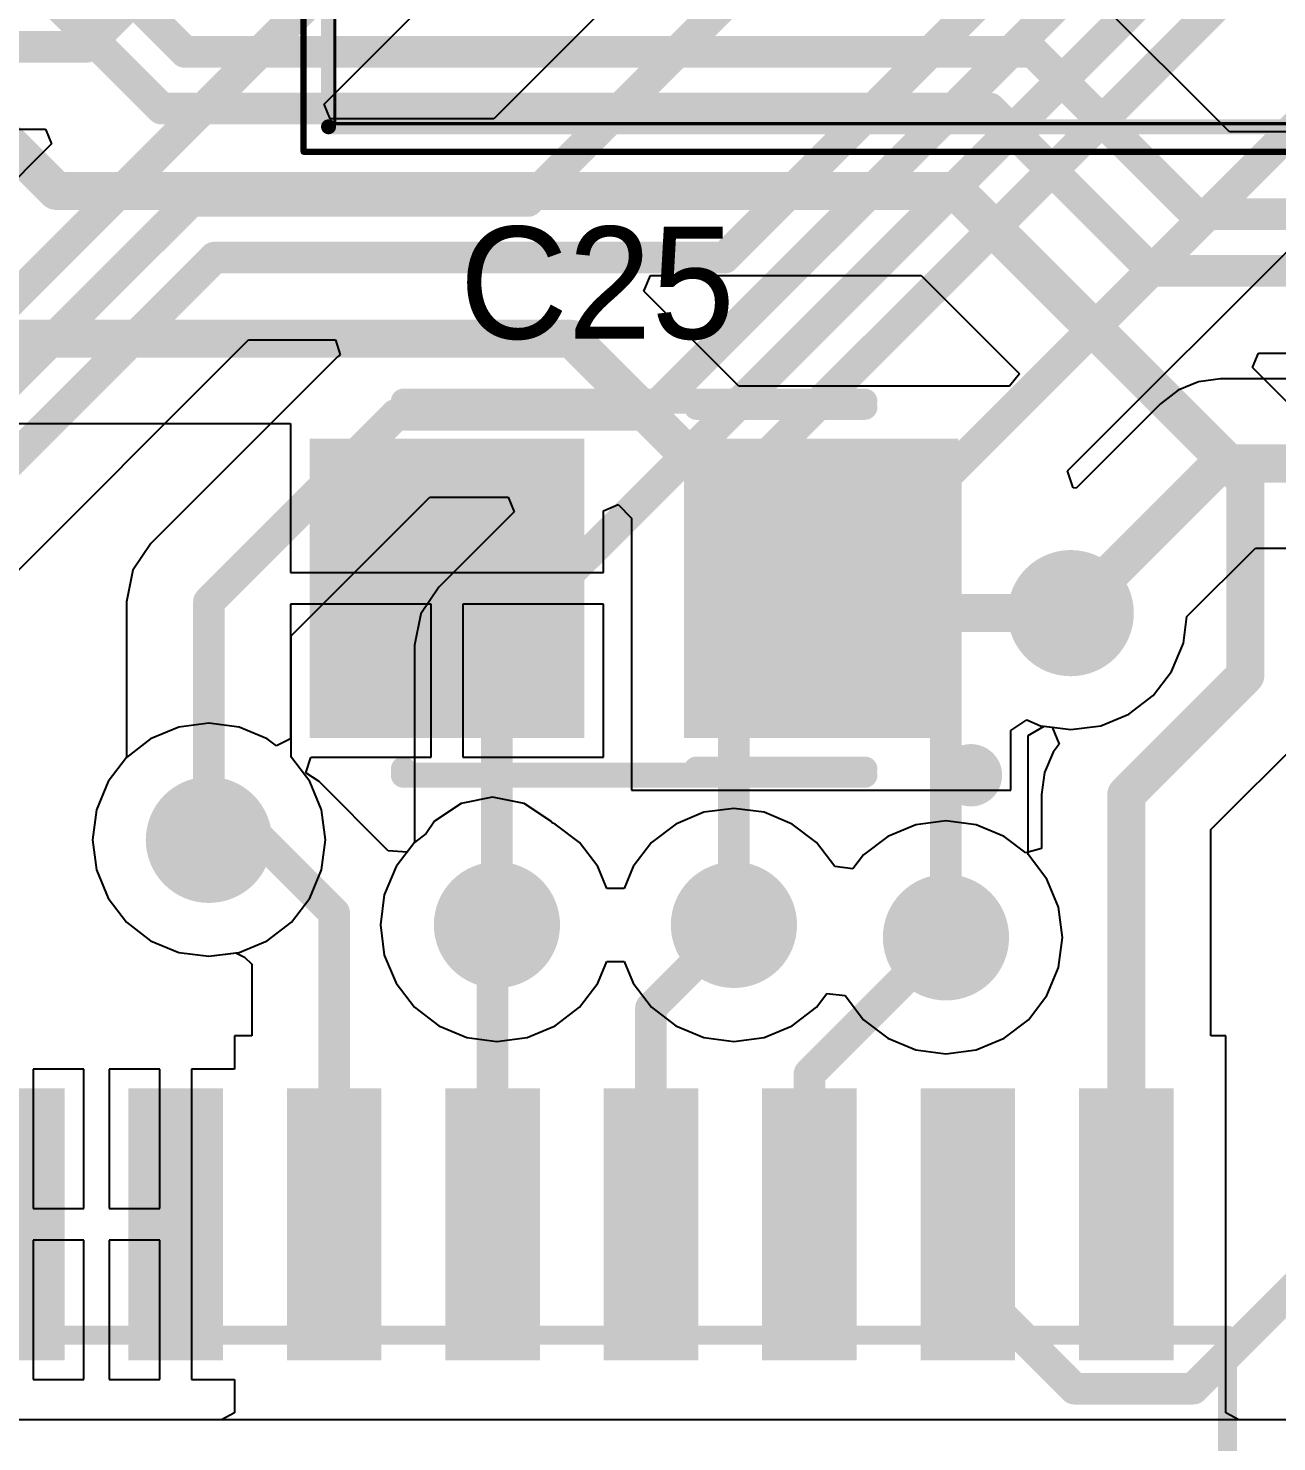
# Model space of a CAD drawing. Header units: millimetres. Extents: x 12 to 126, y 25 to 105.
# Drawn here: x 33.44 to 43.45, y 58.86 to 70.19 of the extents above; entities that cross this region are included whole.
import ezdxf

# ---------------------------------------------------------------- set-up
doc = ezdxf.new("R2010")
doc.units = ezdxf.units.MM
for name, color, linetype in [('BottomLayer', 5, 'Continuous'), ('BottomSolder', 6, 'Continuous'), ('Mechanical11', 56, 'Continuous'), ('Mechanical12', 56, 'Continuous'), ('Mechanical13', 56, 'Continuous'), ('Mechanical15', 56, 'Continuous'), ('Mechanical16', 56, 'Continuous'), ('MultiLayer', 9, 'Continuous'), ('TopLayer', 1, 'Continuous'), ('TopOverlay', 2, 'Continuous'), ('TopPaste', 8, 'Continuous'), ('TopSolder', 216, 'Continuous'), ('ViaHoleLayer', 16, 'Continuous')]:
    doc.layers.add(name, color=color, linetype=linetype)

# ---------------------------------------------------------------- blocks, each defined once
blk = doc.blocks.new('XTAL1140X475X430D1315L440X63M_31')
at = {"layer": 'Mechanical11', "const_width": 0.12}
for points in [[(-5.75, 2.4), (-5.75, -2.4)], [(5.75, 2.4), (-5.75, 2.4)], [(5.75, 2.4), (5.75, -2.4)], [(5.75, -2.4), (-5.75, -2.4)]]:
    blk.add_lwpolyline(points, dxfattribs=at)
at = {"layer": 'Mechanical11', "const_width": 0.06}
for points in [[(-5.78, 2.4, 1), (-5.72, 2.4, 1)], [(-5.78, 2.4, 1), (-5.72, 2.4, 1)], [(5.72, 2.4, 1), (5.78, 2.4, 1)], [(5.72, 2.4, 1), (5.78, 2.4, 1)], [(-5.78, -2.4, 1), (-5.72, -2.4, 1)], [(-5.78, -2.4, 1), (-5.72, -2.4, 1)], [(5.72, -2.4, 1), (5.78, -2.4, 1)], [(5.72, -2.4, 1), (5.78, -2.4, 1)]]:
    blk.add_lwpolyline(points, format="xyb", close=True, dxfattribs=at)
at = {"layer": 'Mechanical12', "const_width": 0.025}
for points in [[(-5.7, 2.375), (-5.7, -2.375)], [(5.7, 2.375), (-5.7, 2.375)], [(5.7, 2.375), (5.7, -2.375)], [(-6.575, 0.315), (-6.575, -0.315)], [(-2.175, 0.315), (-6.575, 0.315)], [(-2.175, 0.315), (-2.175, -0.315)], [(2.175, 0.315), (2.175, -0.315)], [(6.575, 0.315), (2.175, 0.315)], [(6.575, 0.315), (6.575, -0.315)], [(-2.175, -0.315), (-6.575, -0.315)], [(6.575, -0.315), (2.175, -0.315)], [(5.7, -2.375), (-5.7, -2.375)]]:
    blk.add_lwpolyline(points, dxfattribs=at)
at = {"layer": 'Mechanical12', "const_width": 0.0125}
for points in [[(-5.706, 2.375, 1), (-5.694, 2.375, 1)], [(-5.706, 2.375, 1), (-5.694, 2.375, 1)], [(5.694, 2.375, 1), (5.706, 2.375, 1)], [(5.694, 2.375, 1), (5.706, 2.375, 1)], [(-6.581, 0.315, 1), (-6.569, 0.315, 1)], [(-6.581, 0.315, 1), (-6.569, 0.315, 1)], [(-2.181, 0.315, 1), (-2.169, 0.315, 1)], [(-2.181, 0.315, 1), (-2.169, 0.315, 1)], [(2.169, 0.315, 1), (2.181, 0.315, 1)], [(2.169, 0.315, 1), (2.181, 0.315, 1)], [(6.569, 0.315, 1), (6.581, 0.315, 1)], [(6.569, 0.315, 1), (6.581, 0.315, 1)], [(-6.581, -0.315, 1), (-6.569, -0.315, 1)], [(-6.581, -0.315, 1), (-6.569, -0.315, 1)], [(-2.181, -0.315, 1), (-2.169, -0.315, 1)], [(-2.181, -0.315, 1), (-2.169, -0.315, 1)], [(2.169, -0.315, 1), (2.181, -0.315, 1)], [(2.169, -0.315, 1), (2.181, -0.315, 1)], [(6.569, -0.315, 1), (6.581, -0.315, 1)], [(6.569, -0.315, 1), (6.581, -0.315, 1)], [(-5.706, -2.375, 1), (-5.694, -2.375, 1)], [(-5.706, -2.375, 1), (-5.694, -2.375, 1)], [(5.694, -2.375, 1), (5.706, -2.375, 1)], [(5.694, -2.375, 1), (5.706, -2.375, 1)]]:
    blk.add_lwpolyline(points, format="xyb", close=True, dxfattribs=at)
at = {"layer": 'Mechanical15', "const_width": 0.05}
for points in [[(5.95, 2.6), (-5.95, 2.6)], [(-5.95, 2.6), (-5.95, 0.985)], [(5.95, 2.6), (5.95, 0.985)], [(-5.95, 0.985), (-7.325, 0.985)], [(-7.325, 0.985), (-7.325, -0.985)], [(7.325, 0.985), (5.95, 0.985)], [(7.325, 0.985), (7.325, -0.985)], [(0, 0.35), (0, -0.35)], [(0.35, 0), (-0.35, 0)], [(-5.95, -0.985), (-7.325, -0.985)], [(-5.95, -0.985), (-5.95, -2.6)], [(5.95, -0.985), (5.95, -2.6)], [(7.325, -0.985), (5.95, -0.985)], [(5.95, -2.6), (-5.95, -2.6)]]:
    blk.add_lwpolyline(points, dxfattribs=at)
at = {"layer": 'Mechanical15'}
for points, const_width in [([(-5.963, 2.6, 1), (-5.938, 2.6, 1)], 0.025), ([(-5.963, 2.6, 1), (-5.938, 2.6, 1)], 0.025), ([(5.937, 2.6, 1), (5.962, 2.6, 1)], 0.025), ([(5.937, 2.6, 1), (5.962, 2.6, 1)], 0.025), ([(-7.338, 0.985, 1), (-7.313, 0.985, 1)], 0.025), ([(-7.338, 0.985, 1), (-7.313, 0.985, 1)], 0.025), ([(-5.963, 0.985, 1), (-5.938, 0.985, 1)], 0.025), ([(-5.963, 0.985, 1), (-5.938, 0.985, 1)], 0.025), ([(5.937, 0.985, 1), (5.962, 0.985, 1)], 0.025), ([(5.937, 0.985, 1), (5.962, 0.985, 1)], 0.025), ([(7.312, 0.985, 1), (7.337, 0.985, 1)], 0.025), ([(7.312, 0.985, 1), (7.337, 0.985, 1)], 0.025), ([(-0.013, 0.35, 1), (0.012, 0.35, 1)], 0.025), ([(0.25, 0, 1), (-0.25, 0, 1)], 0.05), ([(-0.363, 0, 1), (-0.338, 0, 1)], 0.025), ([(-0.262, 0, 1), (-0.238, 0, 1)], 0.025), ([(0.238, 0, 1), (0.262, 0, 1)], 0.025), ([(0.337, 0, 1), (0.362, 0, 1)], 0.025), ([(-0.013, -0.35, 1), (0.012, -0.35, 1)], 0.025), ([(-7.338, -0.985, 1), (-7.313, -0.985, 1)], 0.025), ([(-7.338, -0.985, 1), (-7.313, -0.985, 1)], 0.025), ([(-5.963, -0.985, 1), (-5.938, -0.985, 1)], 0.025), ([(-5.963, -0.985, 1), (-5.938, -0.985, 1)], 0.025), ([(5.937, -0.985, 1), (5.962, -0.985, 1)], 0.025), ([(5.937, -0.985, 1), (5.962, -0.985, 1)], 0.025), ([(7.312, -0.985, 1), (7.337, -0.985, 1)], 0.025), ([(7.312, -0.985, 1), (7.337, -0.985, 1)], 0.025), ([(-5.963, -2.6, 1), (-5.938, -2.6, 1)], 0.025), ([(-5.963, -2.6, 1), (-5.938, -2.6, 1)], 0.025), ([(5.937, -2.6, 1), (5.962, -2.6, 1)], 0.025), ([(5.937, -2.6, 1), (5.962, -2.6, 1)], 0.025)]:
    blk.add_lwpolyline(points, format="xyb", close=True, dxfattribs=dict(at, const_width=const_width))
at = {"layer": 'TopLayer', "const_width": 0.32}
for points in [[(-6.965, 0.68, 1), (-6.645, 0.68, 1)], [(-2.605, 0.68, 1), (-2.285, 0.68, 1)], [(2.285, 0.68, 1), (2.605, 0.68, 1)], [(6.645, 0.68, 1), (6.965, 0.68, 1)], [(-6.965, -0.68, 1), (-6.645, -0.68, 1)], [(-2.605, -0.68, 1), (-2.285, -0.68, 1)], [(2.285, -0.68, 1), (2.605, -0.68, 1)], [(6.645, -0.68, 1), (6.965, -0.68, 1)]]:
    blk.add_lwpolyline(points, format="xyb", close=True, dxfattribs=at)
at = {"layer": 'TopLayer'}
for points in [[(-2.445, 1), (-6.805, 1), (-2.445, -1), (-6.805, -1)], [(2.445, -1), (6.805, -1), (2.445, 1), (6.805, 1)], [(-2.125, 0.68), (-7.125, 0.68), (-2.125, -0.68), (-7.125, -0.68)], [(2.125, -0.68), (7.125, -0.68), (2.125, 0.68), (7.125, 0.68)]]:
    blk.add_solid(points, dxfattribs=at)
at = {"layer": 'TopOverlay', "const_width": 0.12}
for points in [[(5.75, 2.4), (-5.75, 2.4)], [(-5.75, 2.4), (-5.75, 0.97)], [(5.75, 2.4), (5.75, 0.97)], [(-5.75, -0.97), (-5.75, -2.4)], [(5.75, -0.97), (5.75, -2.4)], [(5.75, -2.4), (-5.75, -2.4)]]:
    blk.add_lwpolyline(points, dxfattribs=at)
at = {"layer": 'TopOverlay', "const_width": 0.06}
for points in [[(-5.78, 2.4, 1), (-5.72, 2.4, 1)], [(-5.78, 2.4, 1), (-5.72, 2.4, 1)], [(5.72, 2.4, 1), (5.78, 2.4, 1)], [(5.72, 2.4, 1), (5.78, 2.4, 1)], [(-5.78, 0.97, 1), (-5.72, 0.97, 1)], [(5.72, 0.97, 1), (5.78, 0.97, 1)], [(-5.78, -0.97, 1), (-5.72, -0.97, 1)], [(5.72, -0.97, 1), (5.78, -0.97, 1)], [(-5.78, -2.4, 1), (-5.72, -2.4, 1)], [(-5.78, -2.4, 1), (-5.72, -2.4, 1)], [(5.72, -2.4, 1), (5.78, -2.4, 1)], [(5.72, -2.4, 1), (5.78, -2.4, 1)]]:
    blk.add_lwpolyline(points, format="xyb", close=True, dxfattribs=at)
at = {"layer": 'TopPaste', "const_width": 0.32}
for points in [[(-6.965, 0.68, 1), (-6.645, 0.68, 1)], [(-2.605, 0.68, 1), (-2.285, 0.68, 1)], [(2.285, 0.68, 1), (2.605, 0.68, 1)], [(6.645, 0.68, 1), (6.965, 0.68, 1)], [(-6.965, -0.68, 1), (-6.645, -0.68, 1)], [(-2.605, -0.68, 1), (-2.285, -0.68, 1)], [(2.285, -0.68, 1), (2.605, -0.68, 1)], [(6.645, -0.68, 1), (6.965, -0.68, 1)]]:
    blk.add_lwpolyline(points, format="xyb", close=True, dxfattribs=at)
at = {"layer": 'TopPaste'}
for points in [[(-2.445, 1), (-6.805, 1), (-2.445, -1), (-6.805, -1)], [(2.445, -1), (6.805, -1), (2.445, 1), (6.805, 1)], [(-2.125, 0.68), (-7.125, 0.68), (-2.125, -0.68), (-7.125, -0.68)], [(2.125, -0.68), (7.125, -0.68), (2.125, 0.68), (7.125, 0.68)]]:
    blk.add_solid(points, dxfattribs=at)
at = {"layer": 'TopSolder', "const_width": 0.42}
for points in [[(-7.015, 0.68, 1), (-6.595, 0.68, 1)], [(-2.655, 0.68, 1), (-2.235, 0.68, 1)], [(2.235, 0.68, 1), (2.655, 0.68, 1)], [(6.595, 0.68, 1), (7.015, 0.68, 1)], [(-7.015, -0.68, 1), (-6.595, -0.68, 1)], [(-2.655, -0.68, 1), (-2.235, -0.68, 1)], [(2.235, -0.68, 1), (2.655, -0.68, 1)], [(6.595, -0.68, 1), (7.015, -0.68, 1)]]:
    blk.add_lwpolyline(points, format="xyb", close=True, dxfattribs=at)
at = {"layer": 'TopSolder'}
for points in [[(-2.445, 1.1), (-6.805, 1.1), (-2.445, -1.1), (-6.805, -1.1)], [(2.445, -1.1), (6.805, -1.1), (2.445, 1.1), (6.805, 1.1)], [(-2.025, 0.68), (-7.225, 0.68), (-2.025, -0.68), (-7.225, -0.68)], [(2.025, -0.68), (7.225, -0.68), (2.025, 0.68), (7.225, 0.68)]]:
    blk.add_solid(points, dxfattribs=at)
at = {"layer": 'Mechanical16'}
blk.add_text('Y1', height=0.9, dxfattribs=at).set_placement((0, 0))
blk = doc.blocks.new('_SOIC127P1032X265_16N_34')
at = {"layer": 'Mechanical13', "const_width": 0.152}
for points in [[(-3.81, -5.258), (-3.81, 5.258)], [(-0.305, 5.258), (-3.81, 5.258)], [(-3.81, -5.258), (-3.81, 5.258)], [(-0.305, 5.258), (-3.81, 5.258)], [(-5.334, 4.191), (-5.334, 4.699)], [(-3.81, 4.699), (-5.334, 4.699)], [(-5.334, 4.191), (-5.334, 4.699)], [(-3.81, 4.699), (-5.334, 4.699)], [(-3.81, 4.191), (-3.81, 4.699)], [(-3.81, 4.191), (-3.81, 4.699)], [(-3.81, 4.191), (-5.334, 4.191)], [(-3.81, 4.191), (-5.334, 4.191)], [(-5.334, 2.921), (-5.334, 3.429)], [(-3.81, 3.429), (-5.334, 3.429)], [(-5.334, 2.921), (-5.334, 3.429)], [(-3.81, 3.429), (-5.334, 3.429)], [(-3.81, 2.921), (-3.81, 3.429)], [(-3.81, 2.921), (-3.81, 3.429)], [(-3.81, 2.921), (-5.334, 2.921)], [(-3.81, 2.921), (-5.334, 2.921)], [(-5.334, 1.651), (-5.334, 2.159)], [(-3.81, 2.159), (-5.334, 2.159)], [(-5.334, 1.651), (-5.334, 2.159)], [(-3.81, 2.159), (-5.334, 2.159)], [(-3.81, 1.651), (-3.81, 2.159)], [(-3.81, 1.651), (-3.81, 2.159)], [(-3.81, 1.651), (-5.334, 1.651)], [(-3.81, 1.651), (-5.334, 1.651)], [(-5.334, 0.381), (-5.334, 0.889)], [(-3.81, 0.889), (-5.334, 0.889)], [(-5.334, 0.381), (-5.334, 0.889)], [(-3.81, 0.889), (-5.334, 0.889)], [(-3.81, 0.381), (-3.81, 0.889)], [(-3.81, 0.381), (-3.81, 0.889)], [(-3.81, 0.381), (-5.334, 0.381)], [(-3.81, 0.381), (-5.334, 0.381)], [(-5.334, -0.889), (-5.334, -0.381)], [(-3.81, -0.381), (-5.334, -0.381)], [(-5.334, -0.889), (-5.334, -0.381)], [(-3.81, -0.381), (-5.334, -0.381)], [(-3.81, -0.889), (-3.81, -0.381)], [(-3.81, -0.889), (-3.81, -0.381)], [(-3.81, -0.889), (-5.334, -0.889)], [(-3.81, -0.889), (-5.334, -0.889)], [(-5.334, -2.159), (-5.334, -1.651)], [(-3.81, -1.651), (-5.334, -1.651)], [(-5.334, -2.159), (-5.334, -1.651)], [(-3.81, -1.651), (-5.334, -1.651)], [(-3.81, -2.159), (-3.81, -1.651)], [(-3.81, -2.159), (-3.81, -1.651)], [(-3.81, -2.159), (-5.334, -2.159)], [(-3.81, -2.159), (-5.334, -2.159)], [(-5.334, -3.429), (-5.334, -2.921)], [(-3.81, -2.921), (-5.334, -2.921)], [(-5.334, -3.429), (-5.334, -2.921)], [(-3.81, -2.921), (-5.334, -2.921)], [(-3.81, -3.429), (-3.81, -2.921)], [(-3.81, -3.429), (-3.81, -2.921)], [(-3.81, -3.429), (-5.334, -3.429)], [(-3.81, -3.429), (-5.334, -3.429)], [(-5.334, -4.699), (-5.334, -4.191)], [(-3.81, -4.191), (-5.334, -4.191)], [(-5.334, -4.699), (-5.334, -4.191)], [(-3.81, -4.191), (-5.334, -4.191)], [(-3.81, -4.699), (-3.81, -4.191)], [(-3.81, -4.699), (-3.81, -4.191)]]:
    blk.add_lwpolyline(points, dxfattribs=at)
at = {"layer": 'Mechanical13', "const_width": 0.0762}
for points in [[(-3.848, 5.258, 1), (-3.772, 5.258, 1)], [(-3.848, 5.258, 1), (-3.772, 5.258, 1)], [(-3.848, 5.258, 1), (-3.772, 5.258, 1)], [(-3.848, 5.258, 1), (-3.772, 5.258, 1)], [(-5.372, 4.699, 1), (-5.296, 4.699, 1)], [(-5.372, 4.699, 1), (-5.296, 4.699, 1)], [(-5.372, 4.699, 1), (-5.296, 4.699, 1)], [(-5.372, 4.699, 1), (-5.296, 4.699, 1)], [(-3.848, 4.699, 1), (-3.772, 4.699, 1)], [(-3.848, 4.699, 1), (-3.772, 4.699, 1)], [(-3.848, 4.699, 1), (-3.772, 4.699, 1)], [(-3.848, 4.699, 1), (-3.772, 4.699, 1)], [(-5.372, 4.191, 1), (-5.296, 4.191, 1)], [(-5.372, 4.191, 1), (-5.296, 4.191, 1)], [(-5.372, 4.191, 1), (-5.296, 4.191, 1)], [(-5.372, 4.191, 1), (-5.296, 4.191, 1)], [(-3.848, 4.191, 1), (-3.772, 4.191, 1)], [(-3.848, 4.191, 1), (-3.772, 4.191, 1)], [(-3.848, 4.191, 1), (-3.772, 4.191, 1)], [(-3.848, 4.191, 1), (-3.772, 4.191, 1)], [(-5.372, 3.429, 1), (-5.296, 3.429, 1)], [(-5.372, 3.429, 1), (-5.296, 3.429, 1)], [(-5.372, 3.429, 1), (-5.296, 3.429, 1)], [(-5.372, 3.429, 1), (-5.296, 3.429, 1)], [(-3.848, 3.429, 1), (-3.772, 3.429, 1)], [(-3.848, 3.429, 1), (-3.772, 3.429, 1)], [(-3.848, 3.429, 1), (-3.772, 3.429, 1)], [(-3.848, 3.429, 1), (-3.772, 3.429, 1)], [(-5.372, 2.921, 1), (-5.296, 2.921, 1)], [(-5.372, 2.921, 1), (-5.296, 2.921, 1)], [(-5.372, 2.921, 1), (-5.296, 2.921, 1)], [(-5.372, 2.921, 1), (-5.296, 2.921, 1)], [(-3.848, 2.921, 1), (-3.772, 2.921, 1)], [(-3.848, 2.921, 1), (-3.772, 2.921, 1)], [(-3.848, 2.921, 1), (-3.772, 2.921, 1)], [(-3.848, 2.921, 1), (-3.772, 2.921, 1)], [(-5.372, 2.159, 1), (-5.296, 2.159, 1)], [(-5.372, 2.159, 1), (-5.296, 2.159, 1)], [(-5.372, 2.159, 1), (-5.296, 2.159, 1)], [(-5.372, 2.159, 1), (-5.296, 2.159, 1)], [(-3.848, 2.159, 1), (-3.772, 2.159, 1)], [(-3.848, 2.159, 1), (-3.772, 2.159, 1)], [(-3.848, 2.159, 1), (-3.772, 2.159, 1)], [(-3.848, 2.159, 1), (-3.772, 2.159, 1)], [(-5.372, 1.651, 1), (-5.296, 1.651, 1)], [(-5.372, 1.651, 1), (-5.296, 1.651, 1)], [(-5.372, 1.651, 1), (-5.296, 1.651, 1)], [(-5.372, 1.651, 1), (-5.296, 1.651, 1)], [(-3.848, 1.651, 1), (-3.772, 1.651, 1)], [(-3.848, 1.651, 1), (-3.772, 1.651, 1)], [(-3.848, 1.651, 1), (-3.772, 1.651, 1)], [(-3.848, 1.651, 1), (-3.772, 1.651, 1)], [(-5.372, 0.889, 1), (-5.296, 0.889, 1)], [(-5.372, 0.889, 1), (-5.296, 0.889, 1)], [(-5.372, 0.889, 1), (-5.296, 0.889, 1)], [(-5.372, 0.889, 1), (-5.296, 0.889, 1)], [(-3.848, 0.889, 1), (-3.772, 0.889, 1)], [(-3.848, 0.889, 1), (-3.772, 0.889, 1)], [(-3.848, 0.889, 1), (-3.772, 0.889, 1)], [(-3.848, 0.889, 1), (-3.772, 0.889, 1)], [(-5.372, 0.381, 1), (-5.296, 0.381, 1)], [(-5.372, 0.381, 1), (-5.296, 0.381, 1)], [(-5.372, 0.381, 1), (-5.296, 0.381, 1)], [(-5.372, 0.381, 1), (-5.296, 0.381, 1)], [(-3.848, 0.381, 1), (-3.772, 0.381, 1)], [(-3.848, 0.381, 1), (-3.772, 0.381, 1)], [(-3.848, 0.381, 1), (-3.772, 0.381, 1)], [(-3.848, 0.381, 1), (-3.772, 0.381, 1)], [(-5.372, -0.381, 1), (-5.296, -0.381, 1)], [(-5.372, -0.381, 1), (-5.296, -0.381, 1)], [(-5.372, -0.381, 1), (-5.296, -0.381, 1)], [(-5.372, -0.381, 1), (-5.296, -0.381, 1)], [(-3.848, -0.381, 1), (-3.772, -0.381, 1)], [(-3.848, -0.381, 1), (-3.772, -0.381, 1)], [(-3.848, -0.381, 1), (-3.772, -0.381, 1)], [(-3.848, -0.381, 1), (-3.772, -0.381, 1)], [(-5.372, -0.889, 1), (-5.296, -0.889, 1)], [(-5.372, -0.889, 1), (-5.296, -0.889, 1)], [(-5.372, -0.889, 1), (-5.296, -0.889, 1)], [(-5.372, -0.889, 1), (-5.296, -0.889, 1)], [(-3.848, -0.889, 1), (-3.772, -0.889, 1)], [(-3.848, -0.889, 1), (-3.772, -0.889, 1)], [(-3.848, -0.889, 1), (-3.772, -0.889, 1)], [(-3.848, -0.889, 1), (-3.772, -0.889, 1)], [(-5.372, -1.651, 1), (-5.296, -1.651, 1)], [(-5.372, -1.651, 1), (-5.296, -1.651, 1)], [(-5.372, -1.651, 1), (-5.296, -1.651, 1)], [(-5.372, -1.651, 1), (-5.296, -1.651, 1)], [(-3.848, -1.651, 1), (-3.772, -1.651, 1)], [(-3.848, -1.651, 1), (-3.772, -1.651, 1)], [(-3.848, -1.651, 1), (-3.772, -1.651, 1)], [(-3.848, -1.651, 1), (-3.772, -1.651, 1)], [(-5.372, -2.159, 1), (-5.296, -2.159, 1)], [(-5.372, -2.159, 1), (-5.296, -2.159, 1)], [(-5.372, -2.159, 1), (-5.296, -2.159, 1)], [(-5.372, -2.159, 1), (-5.296, -2.159, 1)], [(-3.848, -2.159, 1), (-3.772, -2.159, 1)], [(-3.848, -2.159, 1), (-3.772, -2.159, 1)], [(-3.848, -2.159, 1), (-3.772, -2.159, 1)], [(-3.848, -2.159, 1), (-3.772, -2.159, 1)], [(-5.372, -2.921, 1), (-5.296, -2.921, 1)], [(-5.372, -2.921, 1), (-5.296, -2.921, 1)], [(-5.372, -2.921, 1), (-5.296, -2.921, 1)], [(-5.372, -2.921, 1), (-5.296, -2.921, 1)], [(-3.848, -2.921, 1), (-3.772, -2.921, 1)], [(-3.848, -2.921, 1), (-3.772, -2.921, 1)], [(-3.848, -2.921, 1), (-3.772, -2.921, 1)], [(-3.848, -2.921, 1), (-3.772, -2.921, 1)], [(-5.372, -3.429, 1), (-5.296, -3.429, 1)], [(-5.372, -3.429, 1), (-5.296, -3.429, 1)], [(-5.372, -3.429, 1), (-5.296, -3.429, 1)], [(-5.372, -3.429, 1), (-5.296, -3.429, 1)], [(-3.848, -3.429, 1), (-3.772, -3.429, 1)], [(-3.848, -3.429, 1), (-3.772, -3.429, 1)], [(-3.848, -3.429, 1), (-3.772, -3.429, 1)], [(-3.848, -3.429, 1), (-3.772, -3.429, 1)], [(-5.372, -4.191, 1), (-5.296, -4.191, 1)], [(-5.372, -4.191, 1), (-5.296, -4.191, 1)], [(-5.372, -4.191, 1), (-5.296, -4.191, 1)], [(-5.372, -4.191, 1), (-5.296, -4.191, 1)], [(-3.848, -4.191, 1), (-3.772, -4.191, 1)], [(-3.848, -4.191, 1), (-3.772, -4.191, 1)], [(-3.848, -4.191, 1), (-3.772, -4.191, 1)], [(-3.848, -4.191, 1), (-3.772, -4.191, 1)]]:
    blk.add_lwpolyline(points, format="xyb", close=True, dxfattribs=at)
at = {"layer": 'TopLayer'}
for points in [[(-5.69, 4.166), (-3.708, 4.166), (-5.69, 4.724), (-3.708, 4.724)], [(-5.69, 2.896), (-3.708, 2.896), (-5.69, 3.454), (-3.708, 3.454)], [(-5.69, 1.626), (-3.708, 1.626), (-5.69, 2.184), (-3.708, 2.184)], [(-5.69, 0.356), (-3.708, 0.356), (-5.69, 0.914), (-3.708, 0.914)], [(-5.69, -0.914), (-3.708, -0.914), (-5.69, -0.356), (-3.708, -0.356)], [(-5.69, -2.184), (-3.708, -2.184), (-5.69, -1.626), (-3.708, -1.626)], [(-5.69, -3.454), (-3.708, -3.454), (-5.69, -2.896), (-3.708, -2.896)], [(-5.69, -4.724), (-3.708, -4.724), (-5.69, -4.166), (-3.708, -4.166)]]:
    blk.add_solid(points, dxfattribs=at)
at = {"layer": 'TopOverlay', "const_width": 0.152}
for points in [[(-3.81, 5.055), (-3.81, 5.258)], [(-0.305, 5.258), (-3.81, 5.258)]]:
    blk.add_lwpolyline(points, dxfattribs=at)
at = {"layer": 'TopOverlay', "const_width": 0.0762}
for points in [[(-3.848, 5.258, 1), (-3.772, 5.258, 1)], [(-3.848, 5.258, 1), (-3.772, 5.258, 1)], [(-3.848, 5.055, 1), (-3.772, 5.055, 1)]]:
    blk.add_lwpolyline(points, format="xyb", close=True, dxfattribs=at)
at = {"layer": 'TopPaste'}
for points in [[(-5.69, 4.166), (-3.708, 4.166), (-5.69, 4.724), (-3.708, 4.724)], [(-5.69, 2.896), (-3.708, 2.896), (-5.69, 3.454), (-3.708, 3.454)], [(-5.69, 1.626), (-3.708, 1.626), (-5.69, 2.184), (-3.708, 2.184)], [(-5.69, 0.356), (-3.708, 0.356), (-5.69, 0.914), (-3.708, 0.914)], [(-5.69, -0.914), (-3.708, -0.914), (-5.69, -0.356), (-3.708, -0.356)], [(-5.69, -2.184), (-3.708, -2.184), (-5.69, -1.626), (-3.708, -1.626)], [(-5.69, -3.454), (-3.708, -3.454), (-5.69, -2.896), (-3.708, -2.896)], [(-5.69, -4.724), (-3.708, -4.724), (-5.69, -4.166), (-3.708, -4.166)]]:
    blk.add_solid(points, dxfattribs=at)
at = {"layer": 'TopSolder'}
for points in [[(-5.79, 4.066), (-3.608, 4.066), (-5.79, 4.824), (-3.608, 4.824)], [(-5.79, 2.796), (-3.608, 2.796), (-5.79, 3.554), (-3.608, 3.554)], [(-5.79, 1.526), (-3.608, 1.526), (-5.79, 2.284), (-3.608, 2.284)], [(-5.79, 0.256), (-3.608, 0.256), (-5.79, 1.014), (-3.608, 1.014)], [(-5.79, -1.014), (-3.608, -1.014), (-5.79, -0.256), (-3.608, -0.256)], [(-5.79, -2.284), (-3.608, -2.284), (-5.79, -1.526), (-3.608, -1.526)], [(-5.79, -3.554), (-3.608, -3.554), (-5.79, -2.796), (-3.608, -2.796)], [(-5.79, -4.824), (-3.608, -4.824), (-5.79, -4.066), (-3.608, -4.066)]]:
    blk.add_solid(points, dxfattribs=at)
blk = doc.blocks.new('3528_79')
at = {"layer": 'TopLayer'}
for points in [[(-2.5, -1.1), (-0.5, -1.1), (-2.5, 1.1), (-0.5, 1.1)], [(0.5, -1.1), (2.5, -1.1), (0.5, 1.1), (2.5, 1.1)]]:
    blk.add_solid(points, dxfattribs=at)
at = {"layer": 'TopOverlay'}
for points, const_width in [([(-2.575, 1.5, 1), (-2.825, 1.5, 1)], 0.25), ([(-2.887, 1.5, 1), (-2.763, 1.5, 1)], 0.125), ([(-2.637, 1.5, 1), (-2.512, 1.5, 1)], 0.125), ([(-1.9, 1.5, 1), (-1.8, 1.5, 1)], 0.1), ([(1.8, 1.5, 1), (1.9, 1.5, 1)], 0.1), ([(1.8, 1.5, 1), (1.9, 1.5, 1)], 0.1), ([(-1.9, 1.45, 1), (-1.8, 1.45, 1)], 0.1), ([(-0.55, 1.45, 1), (-0.45, 1.45, 1)], 0.1), ([(1.8, 1.45, 1), (1.9, 1.45, 1)], 0.1), ([(-1.9, -1.45, 1), (-1.8, -1.45, 1)], 0.1), ([(-0.55, -1.45, 1), (-0.45, -1.45, 1)], 0.1), ([(1.8, -1.45, 1), (1.9, -1.45, 1)], 0.1), ([(-1.9, -1.5, 1), (-1.8, -1.5, 1)], 0.1), ([(1.8, -1.5, 1), (1.9, -1.5, 1)], 0.1), ([(1.8, -1.5, 1), (1.9, -1.5, 1)], 0.1)]:
    blk.add_lwpolyline(points, format="xyb", close=True, dxfattribs=dict(at, const_width=const_width))
at = {"layer": 'TopOverlay', "const_width": 0.2}
for points in [[(1.85, 1.5), (-1.85, 1.5)], [(1.85, 1.5), (1.85, 1.45)], [(-0.5, 1.45), (-1.85, 1.45)], [(-0.5, -1.45), (-1.85, -1.45)], [(1.85, -1.45), (1.85, -1.5)], [(1.85, -1.5), (-1.85, -1.5)]]:
    blk.add_lwpolyline(points, dxfattribs=at)
at = {"layer": 'TopPaste'}
for points in [[(-2.5, -1.1), (-0.5, -1.1), (-2.5, 1.1), (-0.5, 1.1)], [(0.5, -1.1), (2.5, -1.1), (0.5, 1.1), (2.5, 1.1)]]:
    blk.add_solid(points, dxfattribs=at)
at = {"layer": 'TopSolder'}
for points in [[(-2.6, -1.2), (-0.4, -1.2), (-2.6, 1.2), (-0.4, 1.2)], [(0.4, -1.2), (2.6, -1.2), (0.4, 1.2), (2.6, 1.2)]]:
    blk.add_solid(points, dxfattribs=at)

msp = doc.modelspace()

# ---------------------------------------------------------------- linework, layer by layer
at = {"layer": 'BottomLayer'}
for p, q in [((46.316, 78.607), (37.175, 69.465)), ((35.815, 69.582), (44.266, 78.034)), ((41.775, 66.642), (47.569, 72.436)), ((35.864, 69.465), (35.815, 69.582)), ((31.205, 69.38), (33.581, 69.38)), ((33.581, 69.38), (33.63, 69.263)), ((37.175, 69.465), (35.864, 69.465)), ((33.63, 69.263), (32.527, 68.16)), ((33.019, 65.502), (35.209, 67.692)), ((35.209, 67.692), (35.907, 67.692)), ((35.907, 67.692), (35.944, 67.57)), ((35.923, 67.556), (34.425, 66.058)), ((35.944, 67.57), (35.923, 67.556)), ((35.923, 67.556), (35.923, 67.556)), ((42.824, 67.355), (42.661, 67.287)), ((43, 67.378), (42.824, 67.355)), ((47.762, 67.378), (43, 67.378)), ((42.661, 67.287), (42.52, 67.179)), ((42.52, 67.179), (41.843, 66.502)), ((41.819, 66.506), (41.775, 66.642)), ((35.551, 65.318), (36.663, 66.43)), ((36.663, 66.43), (37.289, 66.43)), ((37.289, 66.43), (37.338, 66.313)), ((41.843, 66.502), (41.819, 66.506)), ((37.338, 66.313), (36.734, 65.709)), ((34.425, 66.058), (34.282, 65.844)), ((42.731, 65.472), (43.281, 66.022)), ((43.281, 66.022), (47.762, 66.022)), ((34.282, 65.844), (34.231, 65.591)), ((36.734, 65.709), (36.591, 65.494)), ((34.231, 65.591), (34.231, 65.591)), ((34.231, 65.591), (34.231, 64.344)), ((36.591, 65.494), (36.54, 65.242)), ((42.703, 65.258), (42.731, 65.472)), ((35.551, 64.344), (35.551, 65.318)), ((36.54, 65.242), (36.54, 65.242)), ((36.54, 65.242), (36.54, 63.662)), ((42.609, 65.033), (42.703, 65.258)), ((42.461, 64.839), (42.609, 65.033)), ((42.267, 64.691), (42.461, 64.839)), ((42.042, 64.597), (42.267, 64.691)), ((41.46, 64.519), (41.587, 64.594)), ((41.46, 63.562), (41.46, 64.519)), ((41.587, 64.594), (41.8, 64.566)), ((41.8, 64.566), (42.042, 64.597)), ((34.23, 64.343), (34.082, 64.15)), ((34.231, 64.344), (34.23, 64.343)), ((35.552, 64.343), (35.551, 64.344)), ((35.7, 64.15), (35.552, 64.343)), ((34.082, 64.15), (33.989, 63.924)), ((35.794, 63.924), (35.7, 64.15)), ((33.989, 63.924), (33.957, 63.682)), ((35.826, 63.682), (35.794, 63.924)), ((33.957, 63.682), (33.989, 63.441)), ((35.794, 63.441), (35.826, 63.682)), ((36.539, 63.661), (36.391, 63.467)), ((36.54, 63.662), (36.539, 63.661)), ((41.461, 63.561), (41.46, 63.562)), ((41.609, 63.367), (41.461, 63.561)), ((33.989, 63.441), (34.082, 63.215)), ((35.7, 63.215), (35.794, 63.441)), ((36.391, 63.467), (36.297, 63.242)), ((41.703, 63.142), (41.609, 63.367)), ((34.082, 63.215), (34.23, 63.022)), ((35.552, 63.022), (35.7, 63.215)), ((36.297, 63.242), (36.266, 63)), ((41.734, 62.9), (41.703, 63.142)), ((34.23, 63.022), (34.424, 62.873)), ((35.358, 62.873), (35.552, 63.022)), ((36.266, 63), (36.297, 62.758)), ((34.424, 62.873), (34.649, 62.78)), ((35.133, 62.78), (35.358, 62.873)), ((41.703, 62.658), (41.734, 62.9)), ((34.649, 62.78), (34.891, 62.748)), ((34.891, 62.748), (35.133, 62.78)), ((36.297, 62.758), (36.391, 62.533)), ((38.009, 62.533), (38.081, 62.707)), ((38.081, 62.707), (38.219, 62.707)), ((38.219, 62.707), (38.291, 62.533)), ((41.609, 62.433), (41.703, 62.658)), ((36.391, 62.533), (36.539, 62.339)), ((37.861, 62.339), (38.009, 62.533)), ((38.291, 62.533), (38.439, 62.339)), ((39.761, 62.339), (39.846, 62.45)), ((39.846, 62.45), (39.991, 62.433)), ((39.991, 62.433), (40.139, 62.239)), ((41.461, 62.239), (41.609, 62.433)), ((36.539, 62.339), (36.733, 62.191)), ((37.667, 62.191), (37.861, 62.339)), ((38.439, 62.339), (38.633, 62.191)), ((39.567, 62.191), (39.761, 62.339)), ((40.139, 62.239), (40.333, 62.091)), ((41.267, 62.091), (41.461, 62.239)), ((36.733, 62.191), (36.958, 62.097)), ((37.442, 62.097), (37.667, 62.191)), ((38.633, 62.191), (38.858, 62.097)), ((39.342, 62.097), (39.567, 62.191)), ((36.958, 62.097), (37.2, 62.066)), ((37.2, 62.066), (37.442, 62.097)), ((38.858, 62.097), (39.1, 62.066)), ((39.1, 62.066), (39.342, 62.097)), ((40.333, 62.091), (40.558, 61.997)), ((41.042, 61.997), (41.267, 62.091)), ((40.558, 61.997), (40.8, 61.966)), ((40.8, 61.966), (41.042, 61.997)), ((55, 59.03), (32.061, 59.03))]:
    msp.add_line(p, q, dxfattribs=at)
for points, const_width in [([(33.906, 70.04), (42.545, 78.679)], 0.254), ([(32.8, 67.5), (43.8, 78.5)], 0.254), ([(37.448, 68.805), (46.976, 78.334)], 0.254), ([(39.025, 68.351), (47.43, 76.756)], 0.254), ([(38.406, 67.09), (47.884, 76.568)], 0.254), ([(37.2, 65.242), (48.338, 76.38)], 0.254), ([(39.1, 66.5), (48.792, 76.192)], 0.254), ([(40.8, 66.6), (49.246, 75.046)], 0.254), ([(30.11, 70.04), (33.906, 70.04)], 0.254), ([(30.902, 64.96), (34.747, 68.805)], 0.254), ([(34.747, 68.805), (37.448, 68.805)], 0.254), ([(32.36, 65.775), (34.936, 68.351)], 0.254), ([(34.936, 68.351), (39.025, 68.351)], 0.254), ([(34.891, 65.591), (36.39, 67.09)], 0.254), ([(36.39, 67.09), (38.406, 67.09)], 0.254), ([(41.8, 65.5), (43, 66.7)], 0.305), ([(43, 66.7), (48.4, 66.7)], 0.305), ([(40.8, 62.9), (40.8, 66.6)], 0.254), ([(39.1, 63), (39.1, 66.5)], 0.254), ([(34.891, 63.682), (34.891, 65.591)], 0.254), ([(37.2, 63), (37.2, 65.242)], 0.254)]:
    msp.add_lwpolyline(points, dxfattribs=dict(at, const_width=const_width))
for points, const_width in [([(33.842, 70.04, 1), (33.969, 70.04, 1)], 0.127), ([(33.842, 70.04, 1), (33.969, 70.04, 1)], 0.127), ([(34.684, 68.805, 1), (34.811, 68.805, 1)], 0.127), ([(34.684, 68.805, 1), (34.811, 68.805, 1)], 0.127), ([(37.384, 68.805, 1), (37.511, 68.805, 1)], 0.127), ([(37.384, 68.805, 1), (37.511, 68.805, 1)], 0.127), ([(34.872, 68.351, 1), (34.999, 68.351, 1)], 0.127), ([(34.872, 68.351, 1), (34.999, 68.351, 1)], 0.127), ([(38.962, 68.351, 1), (39.089, 68.351, 1)], 0.127), ([(38.962, 68.351, 1), (39.089, 68.351, 1)], 0.127), ([(36.326, 67.09, 1), (36.453, 67.09, 1)], 0.127), ([(36.326, 67.09, 1), (36.453, 67.09, 1)], 0.127), ([(38.342, 67.09, 1), (38.469, 67.09, 1)], 0.127), ([(38.342, 67.09, 1), (38.469, 67.09, 1)], 0.127), ([(42.924, 66.7, 1), (43.076, 66.7, 1)], 0.152), ([(42.924, 66.7, 1), (43.076, 66.7, 1)], 0.152), ([(40.736, 66.6, 1), (40.863, 66.6, 1)], 0.127), ([(40.736, 66.6, 1), (40.863, 66.6, 1)], 0.127), ([(39.037, 66.5, 1), (39.164, 66.5, 1)], 0.127), ([(39.037, 66.5, 1), (39.164, 66.5, 1)], 0.127), ([(41.597, 65.5, 1), (42.003, 65.5, 1)], 0.406), ([(34.828, 65.591, 1), (34.955, 65.591, 1)], 0.127), ([(34.828, 65.591, 1), (34.955, 65.591, 1)], 0.127), ([(41.724, 65.5, 1), (41.876, 65.5, 1)], 0.152), ([(37.136, 65.242, 1), (37.263, 65.242, 1)], 0.127), ([(37.136, 65.242, 1), (37.263, 65.242, 1)], 0.127), ([(34.688, 63.682, 1), (35.094, 63.682, 1)], 0.406), ([(34.828, 63.682, 1), (34.955, 63.682, 1)], 0.127), ([(36.997, 63, 1), (37.403, 63, 1)], 0.406), ([(38.897, 63, 1), (39.303, 63, 1)], 0.406), ([(40.597, 62.9, 1), (41.003, 62.9, 1)], 0.406), ([(37.136, 63, 1), (37.263, 63, 1)], 0.127), ([(39.037, 63, 1), (39.164, 63, 1)], 0.127), ([(40.736, 62.9, 1), (40.863, 62.9, 1)], 0.127)]:
    msp.add_lwpolyline(points, format="xyb", close=True, dxfattribs=dict(at, const_width=const_width))
at = {"layer": 'BottomSolder', "const_width": 0.506}
for points in [[(41.547, 65.5, 1), (42.053, 65.5, 1)], [(34.638, 63.682, 1), (35.144, 63.682, 1)], [(36.947, 63, 1), (37.453, 63, 1)], [(38.847, 63, 1), (39.353, 63, 1)], [(40.547, 62.9, 1), (41.053, 62.9, 1)]]:
    msp.add_lwpolyline(points, format="xyb", close=True, dxfattribs=at)
at = {"layer": 'MultiLayer', "const_width": 0.406}
for points in [[(41.597, 65.5, 1), (42.003, 65.5, 1)], [(34.688, 63.682, 1), (35.094, 63.682, 1)], [(36.997, 63, 1), (37.403, 63, 1)], [(38.897, 63, 1), (39.303, 63, 1)], [(40.597, 62.9, 1), (41.003, 62.9, 1)]]:
    msp.add_lwpolyline(points, format="xyb", close=True, dxfattribs=at)
at = {"layer": 'TopLayer'}
for p, q in [((43.073, 69.36), (41.966, 70.466)), ((48.638, 69.36), (43.073, 69.36)), ((38.378, 68.081), (38.431, 68.208)), ((38.431, 68.208), (40.6, 68.208)), ((40.6, 68.208), (41.39, 67.418)), ((39.139, 67.32), (38.378, 68.081)), ((43.257, 67.469), (43.306, 67.586)), ((43.306, 67.586), (47.825, 67.586)), ((43.68, 67.047), (43.257, 67.469)), ((41.39, 67.418), (41.308, 67.32)), ((41.308, 67.32), (39.139, 67.32)), ((33, 67.022), (35.546, 67.022)), ((35.546, 67.022), (35.546, 65.827)), ((38.054, 66.321), (38.171, 66.37)), ((38.054, 65.827), (38.054, 66.321)), ((38.171, 66.37), (38.28, 66.261)), ((38.28, 66.261), (38.28, 64.08)), ((35.546, 65.827), (36.8, 65.827)), ((36.8, 65.827), (38.054, 65.827)), ((36.673, 65.573), (35.546, 65.573)), ((35.546, 65.573), (35.546, 64.491)), ((36.673, 64.346), (36.673, 65.573)), ((38.054, 65.573), (36.927, 65.573)), ((36.927, 65.573), (36.927, 64.346)), ((38.054, 64.346), (38.054, 65.573)), ((34.891, 64.617), (34.649, 64.585)), ((35.133, 64.585), (34.891, 64.617)), ((41.32, 64.559), (41.447, 64.644)), ((41.447, 64.644), (41.558, 64.597)), ((34.649, 64.585), (34.424, 64.492)), ((35.358, 64.492), (35.133, 64.585)), ((41.32, 64.08), (41.32, 64.559)), ((41.558, 64.597), (41.652, 64.585)), ((41.652, 64.585), (41.708, 64.45)), ((42.923, 63.764), (43.68, 64.52)), ((34.424, 64.492), (34.23, 64.343)), ((35.432, 64.435), (35.358, 64.492)), ((35.546, 64.491), (35.432, 64.435)), ((41.658, 64.384), (41.59, 64.221)), ((41.708, 64.45), (41.658, 64.384)), ((34.23, 64.343), (34.082, 64.15)), ((35.669, 64.219), (35.707, 64.342)), ((35.707, 64.342), (35.71, 64.346)), ((35.71, 64.346), (36.673, 64.346)), ((36.927, 64.346), (38.054, 64.346)), ((35.774, 64.149), (35.669, 64.219)), ((41.59, 64.221), (41.567, 64.045)), ((34.082, 64.15), (33.989, 63.924)), ((36.328, 63.595), (35.774, 64.149)), ((38.28, 64.08), (41.32, 64.08)), ((41.567, 64.045), (41.567, 63.612)), ((36.913, 63.974), (36.699, 63.831)), ((37.165, 64.025), (36.913, 63.974)), ((37.417, 63.974), (37.165, 64.025)), ((37.631, 63.831), (37.417, 63.974)), ((39.1, 63.934), (38.858, 63.903)), ((39.342, 63.903), (39.1, 63.934)), ((33.989, 63.924), (33.957, 63.682)), ((36.699, 63.831), (36.632, 63.732)), ((37.644, 63.819), (37.631, 63.831)), ((37.667, 63.809), (37.644, 63.819)), ((38.858, 63.903), (38.633, 63.809)), ((39.567, 63.809), (39.342, 63.903)), ((40.8, 63.834), (40.558, 63.803)), ((41.042, 63.803), (40.8, 63.834)), ((36.632, 63.732), (36.539, 63.661)), ((37.861, 63.661), (37.667, 63.809)), ((38.633, 63.809), (38.439, 63.661)), ((39.761, 63.661), (39.567, 63.809)), ((40.333, 63.709), (40.139, 63.561)), ((40.558, 63.803), (40.333, 63.709)), ((41.267, 63.709), (41.042, 63.803)), ((41.44, 63.577), (41.267, 63.709)), ((42.923, 62.11), (42.923, 63.764)), ((33.957, 63.682), (33.989, 63.441)), ((36.48, 63.583), (36.328, 63.595)), ((36.539, 63.661), (36.48, 63.583)), ((38.009, 63.467), (37.861, 63.661)), ((38.439, 63.661), (38.291, 63.467)), ((39.909, 63.467), (39.761, 63.661)), ((41.567, 63.612), (41.44, 63.577)), ((40.139, 63.561), (40.054, 63.45)), ((33.989, 63.441), (34.082, 63.215)), ((38.081, 63.293), (38.009, 63.467)), ((38.291, 63.467), (38.219, 63.293)), ((40.054, 63.45), (39.909, 63.467)), ((38.219, 63.293), (38.081, 63.293)), ((34.082, 63.215), (34.23, 63.022)), ((34.23, 63.022), (34.424, 62.873)), ((34.424, 62.873), (34.649, 62.78)), ((34.649, 62.78), (34.891, 62.748)), ((34.891, 62.748), (35.108, 62.777)), ((35.108, 62.777), (35.175, 62.741)), ((35.175, 62.741), (35.235, 62.685)), ((35.235, 62.685), (35.235, 62.11)), ((35.235, 62.11), (35.096, 62.11)), ((35.096, 62.11), (35.096, 61.844)), ((43.044, 62.11), (42.923, 62.11)), ((43.044, 59.088), (43.044, 62.11)), ((33.888, 61.844), (33.482, 61.844)), ((33.482, 61.844), (33.482, 60.726)), ((33.888, 60.726), (33.888, 61.844)), ((34.498, 61.844), (34.092, 61.844)), ((34.092, 61.844), (34.092, 60.726)), ((34.498, 60.726), (34.498, 61.844)), ((35.096, 61.844), (34.752, 61.844)), ((34.752, 61.844), (34.752, 60.599)), ((33.482, 60.726), (33.888, 60.726)), ((34.092, 60.726), (34.498, 60.726)), ((34.752, 60.599), (34.752, 59.354)), ((33.888, 60.472), (33.482, 60.472)), ((33.482, 60.472), (33.482, 59.354)), ((33.888, 59.354), (33.888, 60.472)), ((34.498, 60.472), (34.092, 60.472)), ((34.092, 60.472), (34.092, 59.354)), ((34.498, 59.354), (34.498, 60.472)), ((33.482, 59.354), (33.888, 59.354)), ((34.092, 59.354), (34.498, 59.354)), ((34.752, 59.354), (35.096, 59.354)), ((35.096, 59.354), (35.096, 59.088)), ((35.096, 59.088), (34.993, 59.03)), ((43.147, 59.03), (43.044, 59.088)), ((34.993, 59.03), (32.061, 59.03)), ((47.774, 59.03), (43.147, 59.03))]:
    msp.add_line(p, q, dxfattribs=at)
for points, const_width in [([(34.148, 70.552), (34.7, 70)], 0.254), ([(32.2, 70.354), (33.668, 68.886)], 0.305), ([(33.694, 70.364), (34.512, 69.546)], 0.254), ([(34.7, 70), (41.5, 70)], 0.254), ([(41.5, 70), (42.8, 68.7)], 0.254), ([(34.512, 69.546), (41.154, 69.546)], 0.254), ([(41.154, 69.546), (42.454, 68.246)], 0.254), ([(33.668, 68.886), (40.881, 68.886)], 0.305), ([(40.881, 68.886), (43.2, 66.567)], 0.305), ([(42.8, 68.7), (49.3, 68.7)], 0.254), ([(42.454, 68.246), (48.654, 68.246)], 0.254), ([(33, 67.7), (37.8, 67.7)], 0.305), ([(37.8, 67.7), (39.8, 65.7)], 0.305), ([(43.2, 65), (43.2, 66.567)], 0.305), ([(39.8, 65.7), (40, 65.5)], 0.305), ([(40, 65.5), (41.8, 65.5)], 0.305), ([(42.245, 64.045), (43.2, 65)], 0.305), ([(42.245, 60.599), (42.245, 64.045)], 0.305), ([(34.891, 63.682), (35.308, 63.682)], 0.254), ([(35.308, 63.682), (35.895, 63.095)], 0.254), ([(37.165, 63.365), (37.2, 63.33)], 0.254), ([(37.165, 60.599), (37.165, 63.365)], 0.254), ([(37.2, 63), (37.2, 63.33)], 0.254), ([(35.895, 60.599), (35.895, 63.095)], 0.254), ([(38.435, 62.335), (39.1, 63)], 0.254), ([(39.705, 61.805), (40.8, 62.9)], 0.254), ([(38.435, 60.599), (38.435, 62.335)], 0.254), ([(39.705, 60.599), (39.705, 61.805)], 0.254), ([(40.975, 60.137), (40.975, 60.599)], 0.254), ([(42.781, 59.281), (44.1, 60.6)], 0.254), ([(40.975, 60.137), (41.83, 59.281)], 0.254), ([(41.83, 59.281), (42.781, 59.281)], 0.254)]:
    msp.add_lwpolyline(points, dxfattribs=dict(at, const_width=const_width))
for points, const_width in [([(34.636, 70, 1), (34.763, 70, 1)], 0.127), ([(34.636, 70, 1), (34.763, 70, 1)], 0.127), ([(41.437, 70, 1), (41.564, 70, 1)], 0.127), ([(41.437, 70, 1), (41.564, 70, 1)], 0.127), ([(34.448, 69.546, 1), (34.575, 69.546, 1)], 0.127), ([(34.448, 69.546, 1), (34.575, 69.546, 1)], 0.127), ([(41.09, 69.546, 1), (41.217, 69.546, 1)], 0.127), ([(41.09, 69.546, 1), (41.217, 69.546, 1)], 0.127), ([(33.591, 68.886, 1), (33.744, 68.886, 1)], 0.152), ([(33.591, 68.886, 1), (33.744, 68.886, 1)], 0.152), ([(40.805, 68.886, 1), (40.957, 68.886, 1)], 0.152), ([(40.805, 68.886, 1), (40.957, 68.886, 1)], 0.152), ([(42.737, 68.7, 1), (42.864, 68.7, 1)], 0.127), ([(42.737, 68.7, 1), (42.864, 68.7, 1)], 0.127), ([(42.39, 68.246, 1), (42.517, 68.246, 1)], 0.127), ([(42.39, 68.246, 1), (42.517, 68.246, 1)], 0.127), ([(37.724, 67.7, 1), (37.876, 67.7, 1)], 0.152), ([(37.724, 67.7, 1), (37.876, 67.7, 1)], 0.152), ([(43.124, 66.567, 1), (43.276, 66.567, 1)], 0.152), ([(43.124, 66.567, 1), (43.276, 66.567, 1)], 0.152), ([(41.597, 65.5, 1), (42.003, 65.5, 1)], 0.406), ([(39.724, 65.7, 1), (39.876, 65.7, 1)], 0.152), ([(39.724, 65.7, 1), (39.876, 65.7, 1)], 0.152), ([(39.924, 65.5, 1), (40.076, 65.5, 1)], 0.152), ([(39.924, 65.5, 1), (40.076, 65.5, 1)], 0.152), ([(41.724, 65.5, 1), (41.876, 65.5, 1)], 0.152), ([(43.124, 65, 1), (43.276, 65, 1)], 0.152), ([(43.124, 65, 1), (43.276, 65, 1)], 0.152), ([(42.169, 64.045, 1), (42.321, 64.045, 1)], 0.152), ([(42.169, 64.045, 1), (42.321, 64.045, 1)], 0.152), ([(34.688, 63.682, 1), (35.094, 63.682, 1)], 0.406), ([(34.828, 63.682, 1), (34.955, 63.682, 1)], 0.127), ([(35.244, 63.682, 1), (35.371, 63.682, 1)], 0.127), ([(35.244, 63.682, 1), (35.371, 63.682, 1)], 0.127), ([(37.102, 63.365, 1), (37.229, 63.365, 1)], 0.127), ([(37.102, 63.365, 1), (37.229, 63.365, 1)], 0.127), ([(36.997, 63, 1), (37.403, 63, 1)], 0.406), ([(37.136, 63.33, 1), (37.263, 63.33, 1)], 0.127), ([(37.136, 63.33, 1), (37.263, 63.33, 1)], 0.127), ([(38.897, 63, 1), (39.303, 63, 1)], 0.406), ([(40.597, 62.9, 1), (41.003, 62.9, 1)], 0.406), ([(35.832, 63.095, 1), (35.959, 63.095, 1)], 0.127), ([(35.832, 63.095, 1), (35.959, 63.095, 1)], 0.127), ([(37.136, 63, 1), (37.263, 63, 1)], 0.127), ([(39.037, 63, 1), (39.164, 63, 1)], 0.127), ([(40.736, 62.9, 1), (40.863, 62.9, 1)], 0.127), ([(38.372, 62.335, 1), (38.499, 62.335, 1)], 0.127), ([(38.372, 62.335, 1), (38.499, 62.335, 1)], 0.127), ([(39.642, 61.805, 1), (39.769, 61.805, 1)], 0.127), ([(39.642, 61.805, 1), (39.769, 61.805, 1)], 0.127), ([(35.832, 60.599, 1), (35.959, 60.599, 1)], 0.127), ([(37.102, 60.599, 1), (37.229, 60.599, 1)], 0.127), ([(38.372, 60.599, 1), (38.499, 60.599, 1)], 0.127), ([(39.642, 60.599, 1), (39.769, 60.599, 1)], 0.127), ([(40.912, 60.599, 1), (41.039, 60.599, 1)], 0.127), ([(42.169, 60.599, 1), (42.321, 60.599, 1)], 0.152), ([(40.912, 60.137, 1), (41.039, 60.137, 1)], 0.127), ([(40.912, 60.137, 1), (41.039, 60.137, 1)], 0.127), ([(41.767, 59.281, 1), (41.894, 59.281, 1)], 0.127), ([(41.767, 59.281, 1), (41.894, 59.281, 1)], 0.127), ([(42.718, 59.281, 1), (42.845, 59.281, 1)], 0.127), ([(42.718, 59.281, 1), (42.845, 59.281, 1)], 0.127)]:
    msp.add_lwpolyline(points, format="xyb", close=True, dxfattribs=dict(at, const_width=const_width))
at = {"layer": 'TopSolder', "const_width": 0.506}
for points in [[(41.547, 65.5, 1), (42.053, 65.5, 1)], [(34.638, 63.682, 1), (35.144, 63.682, 1)], [(36.947, 63, 1), (37.453, 63, 1)], [(38.847, 63, 1), (39.353, 63, 1)], [(40.547, 62.9, 1), (41.053, 62.9, 1)]]:
    msp.add_lwpolyline(points, format="xyb", close=True, dxfattribs=at)
at = {"layer": 'ViaHoleLayer', "const_width": 0.203}
for points in [[(41.698, 65.5, 1), (41.902, 65.5, 1)], [(34.79, 63.682, 1), (34.993, 63.682, 1)], [(37.098, 63, 1), (37.302, 63, 1)], [(38.998, 63, 1), (39.202, 63, 1)], [(40.698, 62.9, 1), (40.902, 62.9, 1)]]:
    msp.add_lwpolyline(points, format="xyb", close=True, dxfattribs=at)

# ---------------------------------------------------------------- block references
for name, p, rotation in [('XTAL1140X475X430D1315L440X63M_31', (41.6, 71.8), 180), ('3528_79', (38.3, 65.7), 180), ('_SOIC127P1032X265_16N_34', (37.8, 55.9), 270)]:
    msp.add_blockref(name, p, dxfattribs=dict(rotation=rotation))

# ---------------------------------------------------------------- texts
at = {"layer": 'TopOverlay'}
msp.add_text('C25', height=0.9, dxfattribs=at).set_placement((36.9, 67.7))

doc.saveas('drawing.dxf')
